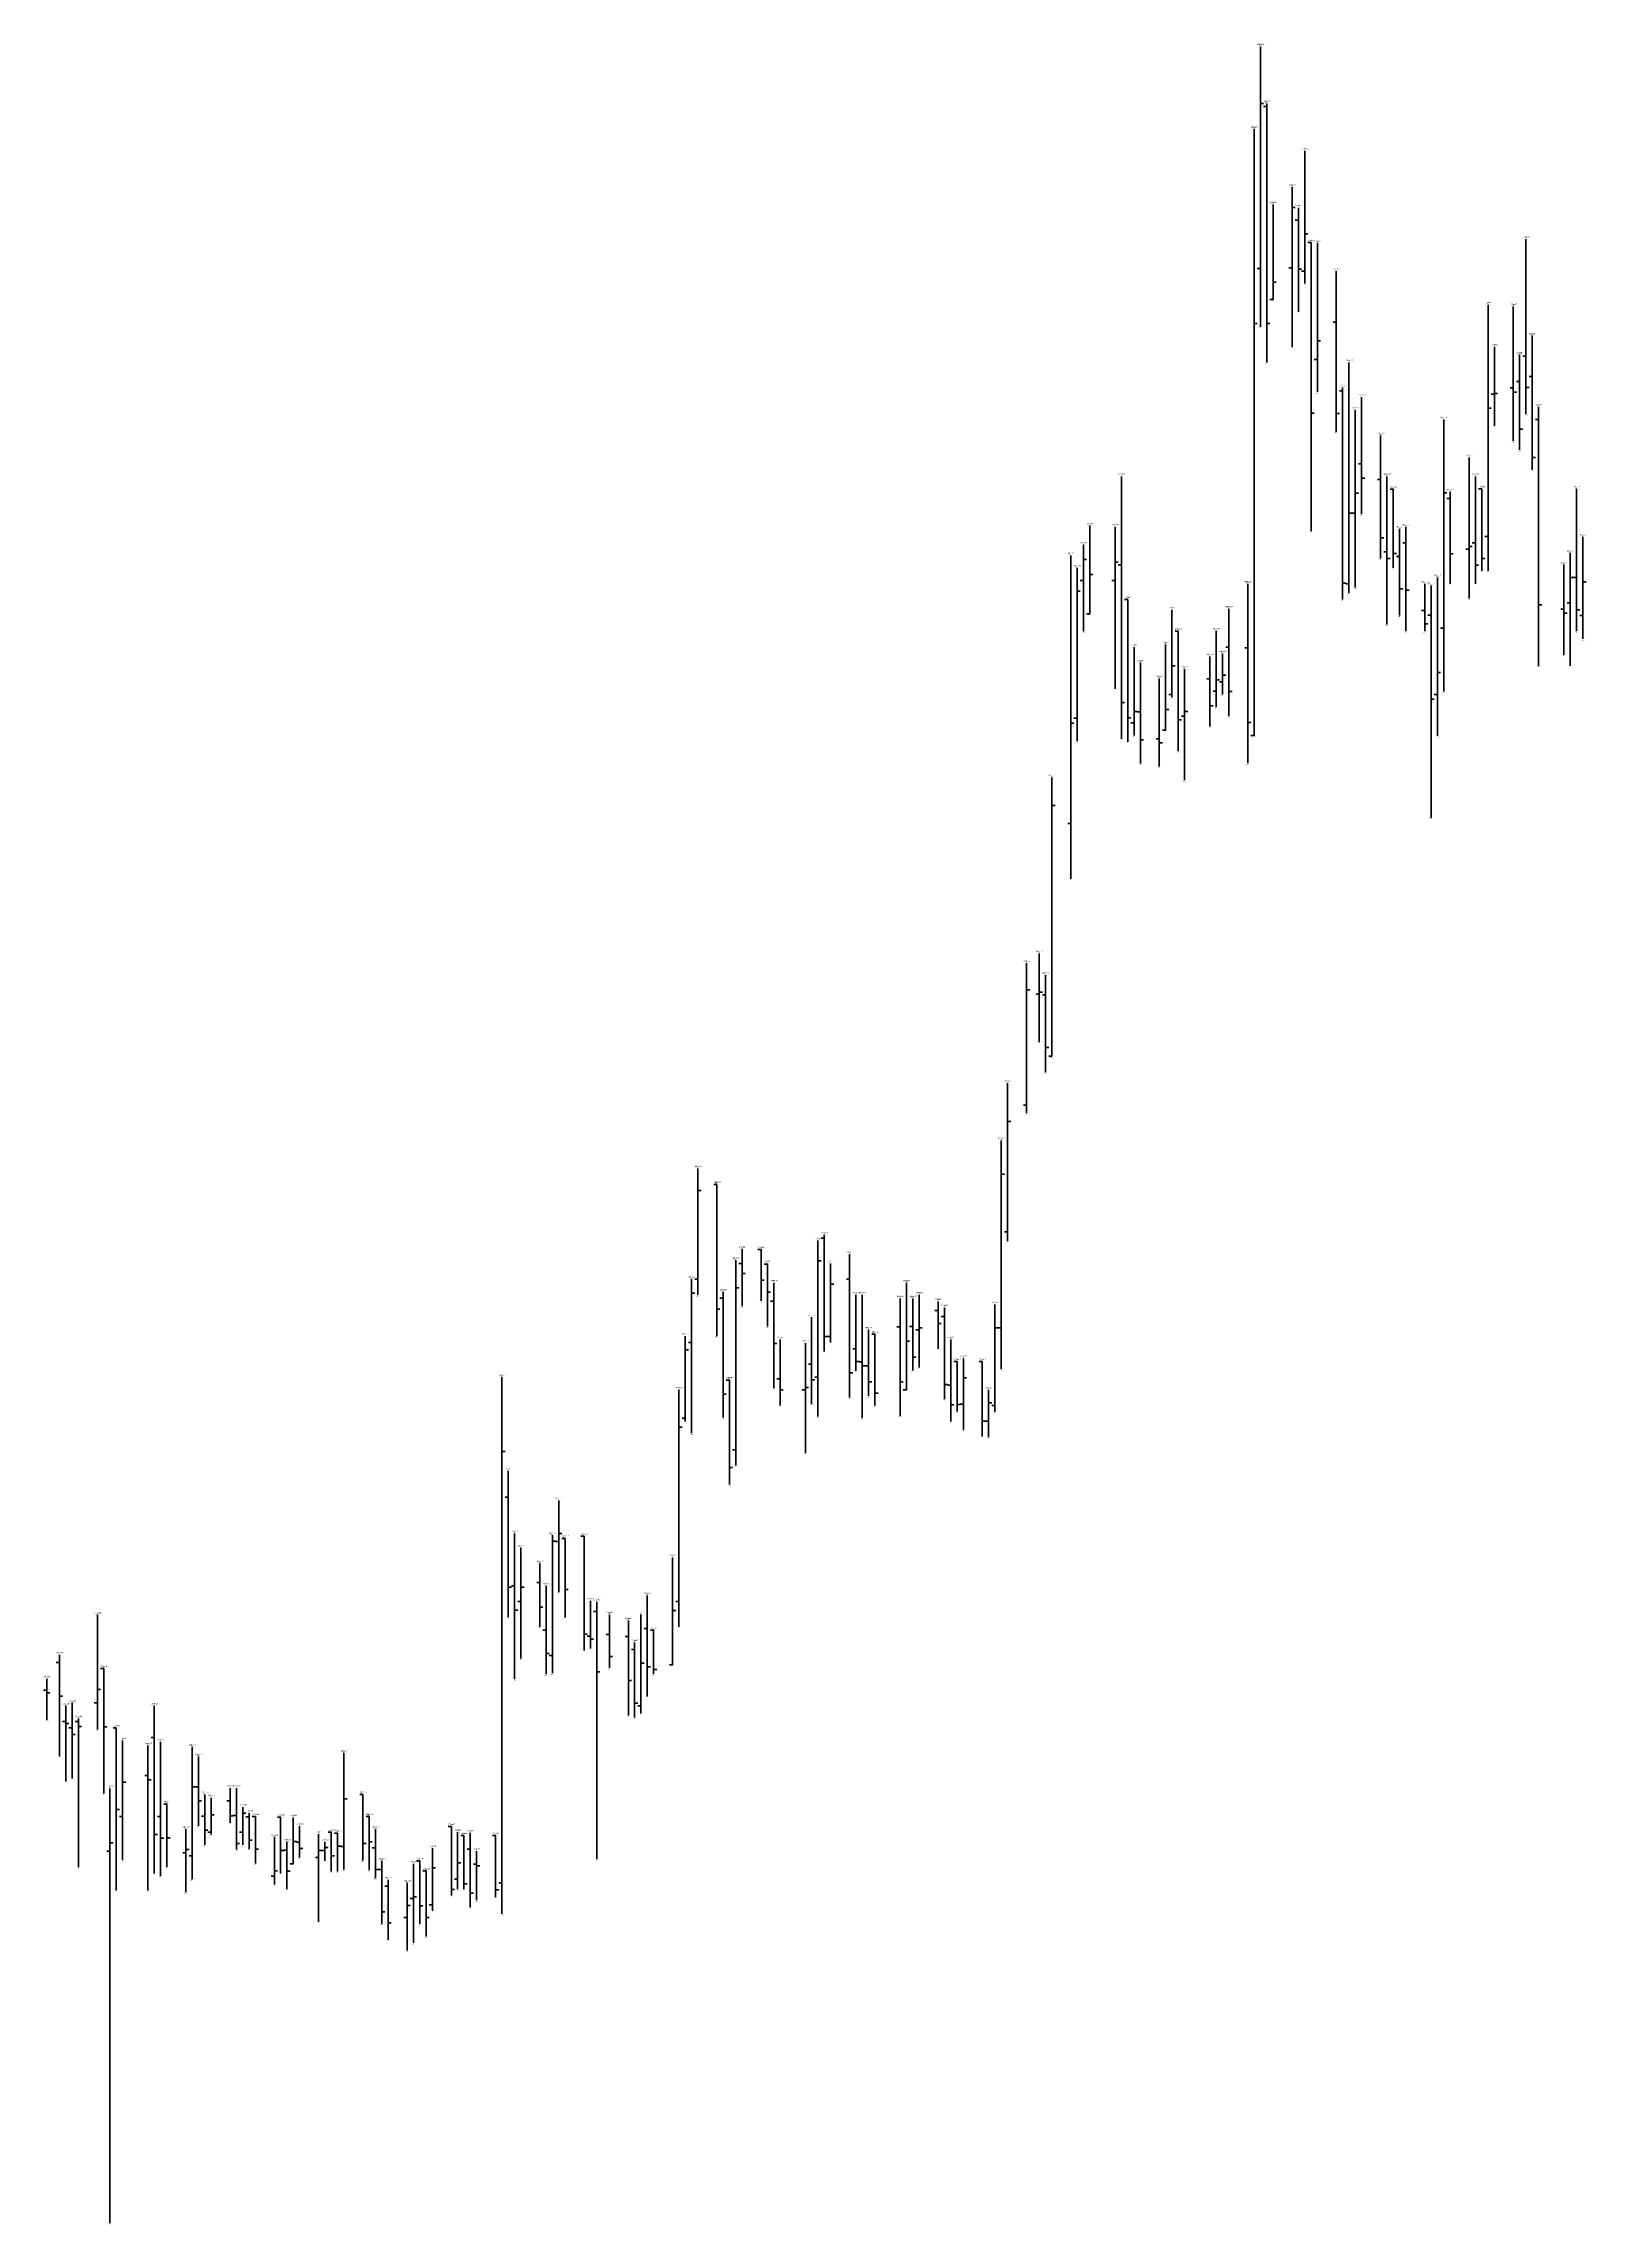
# Model space of a CAD drawing. Header units: inches. Extents: x 0 to 30000, y -20 to 2443.
# Drawn here: x 15499.5 to 15743.6, y 465.5 to 810.5 of the extents above; entities that cross this region are included whole.
import ezdxf

# ---------------------------------------------------------------- set-up
doc = ezdxf.new("R2010")
doc.units = ezdxf.units.IN
doc.header["$MEASUREMENT"] = 0
for name, color, linetype in [('DATE', 7, 'Continuous'), ('Graph', 7, 'Continuous'), ('Rate', 7, 'Continuous')]:
    doc.layers.add(name, color=color, linetype=linetype)
doc.styles.get("Standard").update_dxf_attribs({"font": 'arial.ttf'})

msp = doc.modelspace()

# ---------------------------------------------------------------- linework, layer by layer
at = {"layer": 'Graph', "color": 3, "lineweight": 35}
for p, q in [((15692, 810), (15692, 765.65)), ((15692, 800.975), (15692.5, 800.975)), ((15691, 796.9), (15691, 700.975)), ((15699, 793.5), (15699, 772.525)), ((15697, 787.725), (15697, 762.425)), ((15694, 785), (15694, 770)), ((15697, 784.55), (15697.5, 784.55)), ((15699, 780.375), (15699.5, 780.375)), ((15701, 778.95), (15701, 755.35)), ((15692, 774.9), (15691.5, 774.9)), ((15697, 775), (15696.5, 775)), ((15699, 774.45), (15698.5, 774.45)), ((15694, 770), (15693.5, 770)), ((15694, 772.725), (15694.5, 772.725)), ((15691, 766.175), (15691.5, 766.175)), ((15728, 769.15), (15728, 727.075)), ((15701, 763.425), (15701.5, 763.425)), ((15729, 762.5), (15729, 750)), ((15701, 760.475), (15700.5, 760.475)), ((15706, 760), (15706, 723.5)), ((15707, 752.5), (15707, 724.4)), ((15728, 752.8), (15728.5, 752.8)), ((15729, 755), (15728.5, 755)), ((15729, 755.125), (15729.5, 755.125)), ((15721, 751), (15721, 707.975)), ((15725, 745), (15725, 722.65)), ((15707, 739.35), (15707.5, 739.35)), ((15721, 739.4), (15721.5, 739.4)), ((15706, 736.175), (15706.5, 736.175)), ((15707, 736.175), (15706.5, 736.175)), ((15665, 734.15), (15665, 720.25)), ((15669, 734), (15669, 708.375)), ((15728, 732.5), (15727.5, 732.5)), ((15743, 732.425), (15743, 716.275)), ((15662, 729.5), (15662, 678.325)), ((15664, 731.15), (15664, 717.525)), ((15664, 728.85), (15664.5, 728.85)), ((15669, 728.4), (15669.5, 728.4)), ((15725, 730.5), (15724.5, 730.5)), ((15725, 730.875), (15725.5, 730.875)), ((15741, 729.85), (15741, 712)), ((15663, 727.5), (15663, 700.1)), ((15664, 725.5), (15663.5, 725.5)), ((15665, 726.45), (15665.5, 726.45)), ((15669, 725.5), (15668.5, 725.5)), ((15706, 725), (15705.5, 725)), ((15720, 725.975), (15720, 700.925)), ((15741, 726), (15741.5, 726)), ((15743, 725.325), (15743.5, 725.325)), ((15663, 723.85), (15663.5, 723.85)), ((15741, 722), (15740.5, 722)), ((15665, 720.25), (15664.5, 720.25)), ((15678, 720.9), (15678, 707.05)), ((15721, 718), (15720.5, 718)), ((15743, 720), (15742.5, 720)), ((15672, 715), (15672, 701.025)), ((15677, 715.375), (15677, 701.85)), ((15685, 717.55), (15685, 705.5)), ((15678, 712), (15678.5, 712)), ((15680, 711.475), (15680, 693.925)), ((15686, 713.95), (15686, 707.5)), ((15720, 710.95), (15720.5, 710.95)), ((15678, 707.5), (15677.5, 707.5)), ((15685, 708), (15684.5, 708)), ((15685, 709.8), (15685.5, 709.8)), ((15686, 709.5), (15685.5, 709.5)), ((15686, 710.525), (15686.5, 710.525)), ((15720, 707.5), (15719.5, 707.5)), ((15672, 704.8), (15672.5, 704.8)), ((15677, 705.125), (15677.5, 705.125)), ((15680, 704.05), (15679.5, 704.05)), ((15680, 704.8), (15680.5, 704.8)), ((15662, 702.975), (15662.5, 702.975)), ((15663, 703.75), (15662.5, 703.75)), ((15672, 703), (15671.5, 703)), ((15677, 701.85), (15676.5, 701.85)), ((15691, 701), (15690.5, 701)), ((15659, 694.375), (15659, 650.25)), ((15659, 689.925), (15659.5, 689.925)), ((15662, 687.1), (15661.5, 687.1)), ((15657, 666.5), (15657, 652.5)), ((15655, 665), (15655, 641.25)), ((15655, 660.775), (15655.5, 660.775)), ((15657, 660.1), (15656.5, 660.1)), ((15657, 660.375), (15657.5, 660.375)), ((15659, 650.25), (15658.5, 650.25)), ((15652, 646), (15652, 621)), ((15655, 642.5), (15654.5, 642.5)), ((15652, 639.95), (15652.5, 639.95)), ((15651, 636.925), (15651, 600.75)), ((15603, 632.5), (15603, 612.5)), ((15651, 631.6), (15651.5, 631.6)), ((15603, 629), (15603.5, 629)), ((15622, 621.125), (15622, 593.3)), ((15652, 622.5), (15651.5, 622.5)), ((15609, 618), (15609, 585.5)), ((15622, 617.925), (15622.5, 617.925)), ((15602, 615), (15602, 590.625)), ((15603, 615), (15602.5, 615)), ((15624, 617.5), (15624, 605)), ((15624, 614.2), (15624.5, 614.2)), ((15636, 614.4), (15636, 597.5)), ((15602, 612.8), (15602.5, 612.8)), ((15609, 613.65), (15609.5, 613.65)), ((15638, 612.5), (15638, 601)), ((15650, 611), (15650, 594)), ((15638, 607.3), (15638.5, 607.3)), ((15650, 607.275), (15650.5, 607.275)), ((15651, 607.275), (15650.5, 607.275)), ((15601, 606), (15601, 592.5)), ((15601, 603.825), (15601.5, 603.825)), ((15602, 605), (15601.5, 605)), ((15620, 604.9), (15620, 587.5)), ((15624, 605.925), (15623.5, 605.925)), ((15636, 605.175), (15636.5, 605.175)), ((15638, 607), (15637.5, 607)), ((15645, 602.475), (15645, 591.175)), ((15572, 599.5), (15572, 514.575)), ((15600, 597.475), (15600, 560.025)), ((15620, 597.5), (15619.5, 597.5)), ((15620, 597.85), (15620.5, 597.85)), ((15622, 599.5), (15621.5, 599.5)), ((15636, 597.5), (15635.5, 597.5)), ((15645, 599.4), (15645.5, 599.4)), ((15649, 597.5), (15649, 590)), ((15645, 595.225), (15644.5, 595.225)), ((15649, 595.45), (15649.5, 595.45)), ((15650, 595), (15649.5, 595)), ((15600, 591.575), (15600.5, 591.575)), ((15601, 593), (15600.5, 593)), ((15649, 592.55), (15648.5, 592.55)), ((15572, 587.75), (15572.5, 587.75)), ((15609, 588), (15608.5, 588)), ((15581, 580), (15581, 565.5)), ((15580, 574.5), (15580, 552.65)), ((15580, 573.575), (15580.5, 573.575)), ((15581, 573.5), (15580.5, 573.5)), ((15581, 574.775), (15581.5, 574.775)), ((15575, 572.475), (15575, 555)), ((15599, 570.95), (15599, 554)), ((15575, 566.25), (15575.5, 566.25)), ((15575, 564), (15574.5, 564)), ((15599, 562.575), (15599.5, 562.575)), ((15600, 564), (15599.5, 564)), ((15508, 561.85), (15508, 543.775)), ((15594, 561.975), (15594, 546.3)), ((15580, 555.45), (15579.5, 555.45)), ((15594, 554.275), (15594.5, 554.275)), ((15599, 554), (15598.5, 554)), ((15508, 550.1), (15508.5, 550.1)), ((15508, 548), (15507.5, 548)), ((15594, 547.5), (15593.5, 547.5)), ((15512, 542), (15512, 523.125)), ((15523, 541.025), (15523, 520.1)), ((15547, 540), (15547, 521.625)), ((15512, 535.45), (15512.5, 535.45)), ((15510, 534.45), (15510, 465.675)), ((15523, 534.675), (15523.5, 534.675)), ((15526, 532.975), (15526, 527.15)), ((15531, 531.5), (15531, 525.5)), ((15547, 532.8), (15547.5, 532.8)), ((15512, 530), (15511.5, 530)), ((15522, 528), (15522, 518.025)), ((15526, 530.25), (15526.5, 530.25)), ((15531, 530.55), (15531.5, 530.55)), ((15539, 529.85), (15539, 522.5)), ((15510, 524.5), (15509.5, 524.5)), ((15510, 525.825), (15510.5, 525.825)), ((15522, 524.8), (15522.5, 524.8)), ((15526, 527.5), (15525.5, 527.5)), ((15531, 527.525), (15530.5, 527.525)), ((15536, 526.725), (15536, 519.25)), ((15539, 526.05), (15539.5, 526.05)), ((15543, 527.225), (15543, 513.325)), ((15543, 524.625), (15543.5, 524.625)), ((15544, 524.625), (15543.5, 524.625)), ((15544, 526), (15544, 523)), ((15544, 525.1), (15544.5, 525.1)), ((15547, 525.275), (15546.5, 525.275)), ((15561, 525), (15561, 515.05)), ((15565, 527.5), (15565, 518.525)), ((15522, 524.25), (15521.5, 524.25)), ((15523, 523.75), (15522.5, 523.75)), ((15536, 521.4), (15536.5, 521.4)), ((15539, 522.5), (15538.5, 522.5)), ((15543, 523.5), (15542.5, 523.5)), ((15558, 522.5), (15558, 510)), ((15561, 521.875), (15561.5, 521.875)), ((15565, 522.675), (15565.5, 522.675)), ((15536, 520.575), (15535.5, 520.575)), ((15557, 519.5), (15557, 508.775)), ((15565, 520.1), (15564.5, 520.1)), ((15572, 519.5), (15571.5, 519.5)), ((15557, 515.925), (15557.5, 515.925)), ((15558, 517.025), (15557.5, 517.025)), ((15558, 517.3), (15558.5, 517.3)), ((15561, 516.025), (15560.5, 516.025)), ((15557, 514), (15556.5, 514))]:
    msp.add_line(p, q, dxfattribs=at)
at = {"layer": 'Graph', "color": 1, "lineweight": 35}
for p, q in [((15693, 800.5), (15692.5, 800.5)), ((15693, 801), (15693, 760)), ((15698, 784.5), (15698, 768)), ((15698, 782.5), (15697.5, 782.5)), ((15700, 779), (15699.5, 779)), ((15700, 779), (15700, 733.325)), ((15734, 779.5), (15734, 751.825)), ((15698, 774.775), (15698.5, 774.775)), ((15704, 774.475), (15704, 749)), ((15693, 766.2), (15693.5, 766.2)), ((15704, 766.4), (15703.5, 766.4)), ((15732, 768.85), (15732, 747.6)), ((15735, 764.225), (15735, 743.05)), ((15733, 761.225), (15733, 746.175)), ((15734, 761), (15733.5, 761)), ((15705, 756.075), (15705, 722.5)), ((15732, 756), (15731.5, 756)), ((15733, 757), (15732.5, 757)), ((15734, 756.05), (15734.5, 756.05)), ((15735, 757.775), (15734.5, 757.775)), ((15705, 755.5), (15704.5, 755.5)), ((15708, 754.5), (15708, 736)), ((15732, 755.3), (15732.5, 755.3)), ((15736, 753), (15736, 712.025)), ((15700, 751.975), (15700.5, 751.975)), ((15704, 751.95), (15704.5, 751.95)), ((15733, 749.45), (15733.5, 749.45)), ((15736, 751), (15735.5, 751)), ((15711, 748.475), (15711, 729)), ((15670, 742), (15670, 700.5)), ((15708, 744), (15707.5, 744)), ((15708, 741.725), (15708.5, 741.725)), ((15712, 742), (15712, 718.575)), ((15726, 742), (15726, 725)), ((15735, 745), (15735.5, 745)), ((15711, 741.5), (15710.5, 741.5)), ((15713, 739.975), (15712.5, 739.975)), ((15713, 739.975), (15713, 727.5)), ((15722, 738.5), (15721.5, 738.5)), ((15722, 739.525), (15722, 725)), ((15727, 740), (15726.5, 740)), ((15727, 740), (15727, 727.05)), ((15742, 740), (15742, 717.5)), ((15711, 732.25), (15711.5, 732.25)), ((15714, 733.7), (15714, 720)), ((15715, 731.5), (15714.5, 731.5)), ((15715, 734.025), (15715, 717.5)), ((15726, 731.5), (15725.5, 731.5)), ((15670, 728), (15669.5, 728)), ((15712, 730.05), (15711.5, 730.05)), ((15712, 729), (15712.5, 729)), ((15713, 729.8), (15713.5, 729.8)), ((15714, 729.3), (15713.5, 729.3)), ((15722, 729.725), (15722.5, 729.725)), ((15726, 727.925), (15726.5, 727.925)), ((15727, 729), (15727.5, 729)), ((15740, 728), (15740, 713.775)), ((15690, 725), (15690, 696.6)), ((15705, 725.075), (15705.5, 725.075)), ((15718, 725), (15718, 717.5)), ((15719, 724.75), (15719, 688)), ((15742, 726), (15741.5, 726)), ((15671, 722.5), (15670.5, 722.5)), ((15671, 722.5), (15671, 700)), ((15687, 721.025), (15687, 704.05)), ((15714, 724.2), (15714.5, 724.2)), ((15715, 724), (15715.5, 724)), ((15736, 721.675), (15736.5, 721.675)), ((15718, 720.8), (15717.5, 720.8)), ((15718, 718.65), (15718.5, 718.65)), ((15719, 720.025), (15718.5, 720.025)), ((15740, 721), (15739.5, 721)), ((15740, 720.375), (15740.5, 720.375)), ((15742, 720.9), (15742.5, 720.9)), ((15679, 717.5), (15678.5, 717.5)), ((15679, 717.5), (15679, 698.5)), ((15687, 715), (15686.5, 715)), ((15690, 714.85), (15689.5, 714.85)), ((15673, 712.5), (15673, 696.575)), ((15684, 713.5), (15684, 702.475)), ((15676, 710), (15676, 696.125)), ((15684, 709.95), (15683.5, 709.95)), ((15687, 707.95), (15687.5, 707.95)), ((15670, 706.2), (15670.5, 706.2)), ((15671, 703.8), (15671.5, 703.8)), ((15673, 704.75), (15672.5, 704.75)), ((15684, 705.7), (15684.5, 705.7)), ((15719, 706.75), (15719.5, 706.75)), ((15676, 700.5), (15675.5, 700.5)), ((15679, 703.5), (15679.5, 703.5)), ((15690, 703.05), (15690.5, 703.05)), ((15673, 700.3), (15673.5, 700.3)), ((15676, 699.825), (15676.5, 699.825)), ((15658, 663.075), (15658, 647.75)), ((15658, 660), (15657.5, 660)), ((15658, 651.625), (15658.5, 651.625)), ((15606, 630), (15605.5, 630)), ((15606, 630), (15606, 606)), ((15623, 621.5), (15622.5, 621.5)), ((15623, 622), (15623, 603.55)), ((15610, 619.75), (15610, 610.75)), ((15613, 619.7), (15612.5, 619.7)), ((15613, 619.7), (15613, 611.55)), ((15627, 618.975), (15627, 596.275)), ((15610, 617.5), (15609.5, 617.5)), ((15610, 615.9), (15610.5, 615.9)), ((15613, 614.825), (15613.5, 614.825)), ((15614, 617.35), (15613.5, 617.35)), ((15614, 617.5), (15614, 607.5)), ((15615, 614.4), (15615, 597.775)), ((15627, 615), (15626.5, 615)), ((15607, 612), (15606.5, 612)), ((15607, 613), (15607, 593.125)), ((15614, 612.925), (15614.5, 612.925)), ((15615, 611.5), (15614.5, 611.5)), ((15628, 612.5), (15628, 600.5)), ((15629, 612.5), (15629, 593)), ((15635, 611.95), (15635, 593.4)), ((15637, 611.925), (15637, 600.55)), ((15641, 611.45), (15641, 604)), ((15606, 610.275), (15606.5, 610.275)), ((15621, 609), (15621, 595.275)), ((15635, 607.45), (15634.5, 607.45)), ((15637, 607.5), (15636.5, 607.5)), ((15641, 610.05), (15640.5, 610.05)), ((15641, 608), (15641.5, 608)), ((15642, 609.1), (15641.5, 609.1)), ((15642, 610.5), (15642, 596.025)), ((15615, 604.825), (15615.5, 604.825)), ((15616, 605.45), (15616, 595.025)), ((15623, 605.925), (15623.5, 605.925)), ((15628, 604), (15627.5, 604)), ((15630, 606.975), (15630, 596.525)), ((15631, 606.3), (15630.5, 606.3)), ((15631, 606.3), (15631, 595)), ((15643, 605.475), (15643, 592.5)), ((15621, 601.55), (15620.5, 601.55)), ((15628, 602), (15628.5, 602)), ((15629, 601.9), (15628.5, 601.9)), ((15629, 601.3), (15629.5, 601.3)), ((15630, 601.3), (15629.5, 601.3)), ((15637, 602.675), (15637.5, 602.675)), ((15644, 601.95), (15643.5, 601.95)), ((15644, 601.95), (15644, 594.05)), ((15648, 601.95), (15647.5, 601.95)), ((15648, 601.95), (15648, 590.1)), ((15608, 599), (15607.5, 599)), ((15608, 599.05), (15608, 582.525)), ((15616, 599.25), (15615.5, 599.25)), ((15616, 597.475), (15616.5, 597.475)), ((15621, 599.1), (15621.5, 599.1)), ((15627, 600.2), (15627.5, 600.2)), ((15630, 598.75), (15630.5, 598.75)), ((15631, 596.95), (15631.5, 596.95)), ((15635, 598.75), (15635.5, 598.75)), ((15642, 598.35), (15642.5, 598.35)), ((15643, 598.25), (15642.5, 598.25)), ((15607, 596.8), (15607.5, 596.8)), ((15643, 595.125), (15643.5, 595.125)), ((15644, 595.15), (15644.5, 595.15)), ((15648, 592.55), (15648.5, 592.55)), ((15573, 584.7), (15573, 561.55)), ((15608, 585.2), (15608.5, 585.2)), ((15573, 580.5), (15572.5, 580.5)), ((15574, 574.75), (15574, 551.7)), ((15582, 574), (15581.5, 574)), ((15582, 574), (15582, 561.5)), ((15585, 574.35), (15584.5, 574.35)), ((15585, 574.35), (15585, 556.25)), ((15578, 570), (15578, 560)), ((15573, 566.25), (15573.5, 566.25)), ((15574, 566.5), (15573.5, 566.5)), ((15578, 567), (15577.5, 567)), ((15579, 566.475), (15579, 552.5)), ((15582, 565.925), (15582.5, 565.925)), ((15574, 562.65), (15574.5, 562.65)), ((15578, 563.1), (15578.5, 563.1)), ((15586, 564.1), (15586, 556.6)), ((15587, 562.45), (15586.5, 562.45)), ((15587, 563.95), (15587, 523.225)), ((15595, 564.95), (15595, 549)), ((15579, 559.5), (15578.5, 559.5)), ((15589, 561.95), (15589, 553.5)), ((15592, 561), (15592, 546)), ((15595, 559.75), (15594.5, 559.75)), ((15596, 559.475), (15595.5, 559.475)), ((15596, 559.475), (15596, 552.5)), ((15502, 555.55), (15502, 539.5)), ((15579, 555.775), (15579.5, 555.775)), ((15585, 558.85), (15585.5, 558.85)), ((15586, 558.55), (15585.5, 558.55)), ((15586, 558.025), (15586.5, 558.025)), ((15589, 558.8), (15588.5, 558.8)), ((15592, 558.45), (15591.5, 558.45)), ((15593, 556.4), (15592.5, 556.4)), ((15593, 557.5), (15593, 545.65)), ((15502, 554.35), (15501.5, 554.35)), ((15509, 553.4), (15508.5, 553.4)), ((15509, 553.4), (15509, 533.625)), ((15587, 552.9), (15587.5, 552.9)), ((15589, 555.325), (15589.5, 555.325)), ((15595, 553.65), (15595.5, 553.65)), ((15596, 553.275), (15596.5, 553.275)), ((15500, 550), (15499.5, 550)), ((15500, 551.75), (15500, 545.225)), ((15500, 549.55), (15500.5, 549.55)), ((15502, 549.05), (15502.5, 549.05)), ((15592, 551.5), (15592.5, 551.5)), ((15503, 547.5), (15503, 535.525)), ((15504, 547.975), (15504, 536)), ((15505, 545.5), (15505, 522)), ((15517, 547.5), (15517, 521)), ((15593, 547.9), (15593.5, 547.9)), ((15503, 545.05), (15502.5, 545.05)), ((15503, 544.7), (15503.5, 544.7)), ((15504, 544), (15503.5, 544)), ((15504, 542.95), (15504.5, 542.95)), ((15505, 545), (15504.5, 545)), ((15505, 544.25), (15505.5, 544.25)), ((15509, 544.175), (15509.5, 544.175)), ((15511, 544), (15510.5, 544)), ((15511, 544), (15511, 518.3)), ((15517, 542.5), (15516.5, 542.5)), ((15518, 541.8), (15518, 520.575)), ((15516, 541.225), (15516, 518.3)), ((15524, 539.475), (15524, 528.5)), ((15516, 536.5), (15515.5, 536.5)), ((15516, 535.775), (15516.5, 535.775)), ((15519, 531.95), (15518.5, 531.95)), ((15519, 531.975), (15519, 521.975)), ((15524, 534.675), (15523.5, 534.675)), ((15524, 532.45), (15524.5, 532.45)), ((15525, 533.5), (15525, 525.5)), ((15529, 532.5), (15528.5, 532.5)), ((15529, 534.5), (15529, 529)), ((15530, 534.5), (15530, 524.8)), ((15550, 533.5), (15549.5, 533.5)), ((15550, 533.5), (15550, 523.1)), ((15511, 531.1), (15511.5, 531.1)), ((15518, 530), (15517.5, 530)), ((15525, 530.025), (15524.5, 530.025)), ((15525, 527.85), (15525.5, 527.85)), ((15529, 530.1), (15529.5, 530.1)), ((15530, 530.15), (15529.5, 530.15)), ((15532, 529.925), (15531.5, 529.925)), ((15532, 530.55), (15532, 524.85)), ((15533, 529.975), (15532.5, 529.975)), ((15533, 529.975), (15533, 522.55)), ((15537, 529.875), (15536.5, 529.875)), ((15537, 529.9), (15537, 521)), ((15540, 528.475), (15540, 523.5)), ((15551, 529.975), (15550.5, 529.975)), ((15551, 530), (15551, 521.5)), ((15552, 527.975), (15552, 520.25)), ((15564, 528.4), (15563.5, 528.4)), ((15564, 528.4), (15564, 517.5)), ((15517, 527.125), (15517.5, 527.125)), ((15518, 526.55), (15518.5, 526.55)), ((15519, 526.6), (15519.5, 526.6)), ((15530, 525.75), (15530.5, 525.75)), ((15532, 526.25), (15532.5, 526.25)), ((15533, 524.85), (15533.5, 524.85)), ((15537, 524.625), (15537.5, 524.625)), ((15538, 524.65), (15537.5, 524.65)), ((15538, 525.975), (15538, 518.5)), ((15540, 525.95), (15539.5, 525.95)), ((15540, 524.925), (15540.5, 524.925)), ((15545, 527.525), (15544.5, 527.525)), ((15545, 527.525), (15545, 521.3)), ((15546, 527.35), (15545.5, 527.35)), ((15546, 527.35), (15546, 521.3)), ((15546, 525.325), (15546.5, 525.325)), ((15550, 525.725), (15550.5, 525.725)), ((15551, 525.975), (15551.5, 525.975)), ((15552, 525.025), (15551.5, 525.025)), ((15566, 527), (15565.5, 527)), ((15566, 527), (15566, 518.5)), ((15567, 524.85), (15566.5, 524.85)), ((15567, 527.4), (15567, 515.6)), ((15568, 524.5), (15568, 516.75)), ((15571, 527), (15570.5, 527)), ((15571, 527), (15571, 517.25)), ((15538, 521.375), (15538.5, 521.375)), ((15545, 523.8), (15545.5, 523.8)), ((15552, 521.6), (15552.5, 521.6)), ((15553, 521.6), (15552.5, 521.6)), ((15553, 522.975), (15553, 513.025)), ((15559, 523), (15558.5, 523)), ((15559, 523), (15559, 513)), ((15560, 521.4), (15559.5, 521.4)), ((15560, 521.4), (15560, 511)), ((15568, 522.475), (15567.5, 522.475)), ((15568, 522.175), (15568.5, 522.175)), ((15554, 519), (15553.5, 519)), ((15554, 520), (15554, 510.5)), ((15564, 518.45), (15564.5, 518.45)), ((15566, 519.325), (15566.5, 519.325)), ((15567, 517.875), (15567.5, 517.875)), ((15571, 518.4), (15571.5, 518.4)), ((15553, 514.925), (15553.5, 514.925)), ((15559, 515.875), (15559.5, 515.875)), ((15560, 514.025), (15560.5, 514.025)), ((15554, 513.2), (15554.5, 513.2))]:
    msp.add_line(p, q, dxfattribs=at)

# ---------------------------------------------------------------- texts
at = {"layer": 'DATE'}
for s, p in [('10May17', (15691.5, 810.25)), ('11May17', (15692.5, 801.25)), ('09May17', (15690.5, 797.15)), ('17May17', (15698.5, 793.75)), ('15May17', (15696.5, 787.975)), ('12May17', (15693.5, 785.25)), ('16May17', (15697.5, 784.75)), ('21Jun17', (15733.5, 779.75)), ('18May17', (15699.5, 779.25)), ('19May17', (15700.5, 779.2)), ('22May17', (15703.5, 774.725)), ('15Jun17', (15727.5, 769.4)), ('19Jun17', (15731.5, 769.1)), ('16Jun17', (15728.5, 762.75)), ('22Jun17', (15734.5, 764.475)), ('24May17', (15705.5, 760.25)), ('20Jun17', (15732.5, 761.475)), ('23May17', (15704.5, 756.325)), ('25May17', (15706.5, 752.75)), ('26May17', (15707.5, 754.75)), ('23Jun17', (15735.5, 753.25)), ('29May17', (15710.5, 748.725)), ('08Jun17', (15720.5, 751.25)), ('12Jun17', (15724.5, 745.25)), ('18Apr17', (15669.5, 742.25)), ('30May17', (15711.5, 742.25)), ('13Jun17', (15725.5, 742.25)), ('31May17', (15712.5, 740.225)), ('09Jun17', (15721.5, 739.775)), ('14Jun17', (15726.5, 740.25)), ('29Jun17', (15741.5, 740.25)), ('12Apr17', (15663.5, 731.4)), ('13Apr17', (15664.5, 734.4)), ('17Apr17', (15668.5, 734.25)), ('01Jun17', (15713.5, 733.95)), ('02Jun17', (15714.5, 734.275)), ('30Jun17', (15742.5, 732.675)), ('10Apr17', (15661.5, 729.75)), ('11Apr17', (15662.5, 727.75)), ('27Jun17', (15739.5, 728.25)), ('28Jun17', (15740.5, 730.1)), ('08May17', (15689.5, 725.25)), ('05Jun17', (15717.5, 725.25)), ('06Jun17', (15718.5, 725)), ('07Jun17', (15719.5, 726.225)), ('19Apr17', (15670.5, 722.75)), ('26Apr17', (15677.5, 721.15)), ('05May17', (15686.5, 721.275)), ('27Apr17', (15678.5, 717.75)), ('03May17', (15684.5, 717.8)), ('20Apr17', (15671.5, 715.25)), ('25Apr17', (15676.5, 715.625)), ('04May17', (15685.5, 714.2)), ('21Apr17', (15672.5, 712.75)), ('28Apr17', (15679.5, 711.725)), ('02May17', (15683.5, 713.75)), ('24Apr17', (15675.5, 710.25)), ('07Apr17', (15658.5, 694.625)), ('05Apr17', (15656.5, 666.75)), ('03Apr17', (15654.5, 665.25)), ('06Apr17', (15657.5, 663.325)), ('31Mar17', (15651.5, 646.25)), ('30Mar17', (15650.5, 637.175)), ('10Feb17', (15602.5, 632.75)), ('13Feb17', (15605.5, 630.25)), ('01Mar17', (15621.5, 621.375)), ('02Mar17', (15622.5, 622.25)), ('16Feb17', (15608.5, 618.25)), ('17Feb17', (15609.5, 620)), ('20Feb17', (15612.5, 619.95)), ('21Feb17', (15613.5, 617.75)), ('03Mar17', (15623.5, 617.75)), ('06Mar17', (15626.5, 619.225)), ('09Feb17', (15601.5, 615.25)), ('22Feb17', (15614.5, 614.65)), ('15Mar17', (15635.5, 614.65)), ('14Feb17', (15606.5, 613.25)), ('07Mar17', (15627.5, 612.75)), ('08Mar17', (15628.5, 612.75)), ('14Mar17', (15634.5, 612.2)), ('16Mar17', (15636.5, 612.175)), ('17Mar17', (15637.5, 612.75)), ('20Mar17', (15640.5, 611.7)), ('21Mar17', (15641.5, 610.75)), ('29Mar17', (15649.5, 611.25)), ('28Feb17', (15620.5, 609.25)), ('09Mar17', (15629.5, 607.225)), ('08Feb17', (15600.5, 606.25)), ('23Feb17', (15615.5, 605.7)), ('27Feb17', (15619.5, 605.15)), ('10Mar17', (15630.5, 606.55)), ('22Mar17', (15642.5, 605.725)), ('23Mar17', (15643.5, 602.2)), ('24Mar17', (15644.5, 602.725)), ('27Mar17', (15647.5, 602.2)), ('10Jan17', (15571.5, 599.75)), ('07Feb17', (15599.5, 597.725)), ('15Feb17', (15607.5, 599.3)), ('28Mar17', (15648.5, 597.75)), ('11Jan17', (15572.5, 584.95)), ('19Jan17', (15580.5, 580.25)), ('12Jan17', (15573.5, 575)), ('13Jan17', (15574.5, 572.725)), ('18Jan17', (15579.5, 574.75)), ('20Jan17', (15581.5, 574.25)), ('23Jan17', (15584.5, 574.6)), ('16Jan17', (15577.5, 570.25)), ('06Feb17', (15598.5, 571.2)), ('17Jan17', (15578.5, 566.725)), ('24Jan17', (15585.5, 564.35)), ('25Jan17', (15586.5, 564.2)), ('27Jan17', (15588.5, 562.2)), ('01Feb17', (15593.5, 562.225)), ('02Feb17', (15594.5, 565.2)), ('07Nov16', (15507.5, 562.1)), ('30Jan17', (15591.5, 561.25)), ('03Feb17', (15595.5, 559.725)), ('01Nov16', (15501.5, 555.8)), ('31Jan17', (15592.5, 557.75)), ('30Oct16', (15499.5, 552)), ('08Nov16', (15508.5, 553.65)), ('02Nov16', (15502.5, 547.75)), ('03Nov16', (15503.5, 548.225)), ('04Nov16', (15504.5, 545.75)), ('16Nov16', (15516.5, 547.75)), ('10Nov16', (15510.5, 544.25)), ('11Nov16', (15511.5, 542.25)), ('15Nov16', (15515.5, 541.475)), ('17Nov16', (15517.5, 542.05)), ('22Nov16', (15522.5, 541.275)), ('23Nov16', (15523.5, 539.725)), ('16Dec16', (15546.5, 540.25)), ('09Nov16', (15509.5, 534.7)), ('28Nov16', (15528.5, 534.75)), ('29Nov16', (15529.5, 534.75)), ('18Nov16', (15518.5, 532.225)), ('24Nov16', (15524.5, 533.75)), ('25Nov16', (15525.5, 533.225)), ('30Nov16', (15530.5, 531.75)), ('19Dec16', (15549.5, 533.75)), ('21Nov16', (15521.5, 528.25)), ('01Dec16', (15531.5, 530.8)), ('02Dec16', (15532.5, 530.225)), ('06Dec16', (15536.5, 530.15)), ('08Dec16', (15538.5, 530.1)), ('09Dec16', (15539.5, 528.725)), ('14Dec16', (15544.5, 527.775)), ('20Dec16', (15550.5, 530.25)), ('21Dec16', (15551.5, 528.225)), ('02Jan17', (15563.5, 528.65)), ('03Jan17', (15564.5, 527.75)), ('05Jan17', (15566.5, 527.65)), ('05Dec16', (15535.5, 526.975)), ('07Dec16', (15537.5, 526.225)), ('12Dec16', (15542.5, 527.475)), ('13Dec16', (15543.5, 526.25)), ('15Dec16', (15545.5, 527.6)), ('30Dec16', (15560.5, 525.25)), ('04Jan17', (15565.5, 527.25)), ('06Jan17', (15567.5, 524.75)), ('09Jan17', (15570.5, 527.25)), ('22Dec16', (15552.5, 523.225)), ('27Dec16', (15557.5, 522.75)), ('28Dec16', (15558.5, 523.25)), ('29Dec16', (15559.5, 521.65)), ('23Dec16', (15553.5, 520.25)), ('26Dec16', (15556.5, 519.75))]:
    msp.add_text(s, height=0.2, dxfattribs=at).set_placement(p)
at = {"layer": 'Rate'}
for s, p in [('1620', (15691.75, 810.1)), ('1602', (15692.75, 801.1)), ('1593.8', (15690.75, 797)), ('1587', (15698.75, 793.6)), ('1575.45', (15696.75, 787.825)), ('1570', (15693.75, 785.1)), ('1569', (15697.75, 784.6)), ('1559', (15733.75, 779.6)), ('1558', (15699.75, 779.1)), ('1557.9', (15700.75, 779.05)), ('1548.95', (15703.75, 774.575)), ('1540', (15693.75, 769.8)), ('1545.05', (15698.75, 772.325)), ('1538.3', (15727.75, 769.25)), ('1536', (15697.75, 767.8)), ('1537.7', (15731.75, 768.95)), ('1531.3', (15691.75, 765.45)), ('1525', (15728.75, 762.6)), ('1528.45', (15734.75, 764.325)), ('1520', (15692.75, 759.8)), ('1524.85', (15696.75, 762.225)), ('1520', (15705.75, 760.1)), ('1522.45', (15732.75, 761.325)), ('1512.15', (15704.75, 756.175)), ('1510.7', (15700.75, 755.15)), ('1505', (15706.75, 752.6)), ('1509', (15707.75, 754.6)), ('1506', (15735.75, 753.1)), ('1498', (15703.75, 748.8)), ('1496.95', (15710.75, 748.575)), ('1502', (15720.75, 751.1)), ('1500', (15728.75, 749.8)), ('1503.65', (15733.75, 751.625)), ('1490', (15724.75, 745.1)), ('1495.2', (15731.75, 747.4)), ('1492.35', (15732.75, 745.975)), ('1484', (15669.75, 742.1)), ('1484', (15711.75, 742.1)), ('1484', (15725.75, 742.1)), ('1486.1', (15734.75, 742.85)), ('1479.95', (15712.75, 740.075)), ('1479.05', (15721.75, 739.625)), ('1480', (15726.75, 740.1)), ('1480', (15741.75, 740.1)), ('1472', (15707.75, 735.8)), ('1468.3', (15664.75, 734.25)), ('1468', (15668.75, 734.1)), ('1466.65', (15699.75, 733.125)), ('1467.4', (15713.75, 733.8)), ('1468.05', (15714.75, 734.125)), ('1464.85', (15742.75, 732.525)), ('1459', (15661.75, 729.6)), ('1462.3', (15663.75, 731.25)), ('1458', (15710.75, 728.8)), ('1456', (15739.75, 728.1)), ('1459.7', (15740.75, 729.95)), ('1455', (15662.75, 727.6)), ('1450', (15689.75, 725.1)), ('1455', (15712.75, 727.3)), ('1450', (15717.75, 725.1)), ('1449.5', (15718.75, 724.85)), ('1451.95', (15719.75, 726.075)), ('1450', (15721.75, 724.8)), ('1450', (15725.75, 724.8)), ('1454.1', (15726.75, 726.85)), ('1454.15', (15727.75, 726.875)), ('1445', (15670.75, 722.6)), ('1441.8', (15677.75, 721)), ('1442.05', (15686.75, 721.125)), ('1445', (15704.75, 722.3)), ('1447', (15705.75, 723.3)), ('1448.8', (15706.75, 724.2)), ('1445.3', (15724.75, 722.45)), ('1440.5', (15664.75, 720.05)), ('1435', (15678.75, 717.6)), ('1435.1', (15684.75, 717.65)), ('1437.15', (15711.75, 718.375)), ('1440', (15713.75, 719.8)), ('1435.05', (15663.75, 717.325)), ('1430', (15671.75, 715.1)), ('1430.75', (15676.75, 715.475)), ('1427.9', (15685.75, 714.05)), ('1435', (15714.75, 717.3)), ('1435', (15717.75, 717.3)), ('1435', (15741.75, 717.3)), ('1432.55', (15742.75, 716.075)), ('1425', (15672.75, 712.6)), ('1422.95', (15679.75, 711.575)), ('1427', (15683.75, 713.6)), ('1424.05', (15735.75, 711.825)), ('1427.55', (15739.75, 713.575)), ('1424', (15740.75, 711.8)), ('1416.75', (15668.75, 708.175)), ('1420', (15675.75, 710.1)), ('1415', (15685.75, 707.3)), ('1415.95', (15720.75, 707.775)), ('1414.1', (15677.75, 706.85)), ('1411', (15684.75, 705.3)), ('1408.1', (15686.75, 703.85)), ('1401', (15669.75, 700.3)), ('1402.05', (15671.75, 700.825)), ('1403.7', (15676.75, 701.65)), ('1404.95', (15683.75, 702.275)), ('1401.95', (15690.75, 700.775)), ('1401.85', (15719.75, 700.725)), ('1400.2', (15662.75, 699.9)), ('1400', (15670.75, 699.8)), ('1397', (15678.75, 698.3)), ('1388.75', (15658.75, 694.475)), ('1393.15', (15672.75, 696.375)), ('1392.25', (15675.75, 695.925)), ('1387.85', (15679.75, 693.725)), ('1393.2', (15689.75, 696.4)), ('1376', (15718.75, 687.8)), ('1356.65', (15661.75, 678.125)), ('1333', (15656.75, 666.6)), ('1330', (15654.75, 665.1)), ('1326.15', (15657.75, 663.175)), ('1305', (15656.75, 652.3)), ('1300.5', (15658.75, 650.05)), ('1292', (15651.75, 646.1)), ('1295.5', (15657.75, 647.55)), ('1282.5', (15654.75, 641.05)), ('1273.85', (15650.75, 637.025)), ('1265', (15602.75, 632.6)), ('1260', (15605.75, 630.1)), ('1242.25', (15621.75, 621.225)), ('1244', (15622.75, 622.1)), ('1236', (15608.75, 618.1)), ('1239.5', (15609.75, 619.85)), ('1239.4', (15612.75, 619.8)), ('1235', (15613.75, 617.6)), ('1235', (15623.75, 617.6)), ('1237.95', (15626.75, 619.075)), ('1242', (15651.75, 620.8)), ('1230', (15601.75, 615.1)), ('1228.8', (15614.75, 614.5)), ('1228.8', (15635.75, 614.5)), ('1225', (15602.75, 612.3)), ('1226', (15606.75, 613.1)), ('1221.5', (15609.75, 610.55)), ('1223.1', (15612.75, 611.35)), ('1225', (15627.75, 612.6)), ('1225', (15628.75, 612.6)), ('1223.9', (15634.75, 612.05)), ('1223.85', (15636.75, 612.025)), ('1225', (15637.75, 612.6)), ('1222.9', (15640.75, 611.55)), ('1221', (15641.75, 610.6)), ('1222', (15649.75, 611.1)), ('1215', (15613.75, 607.3)), ('1218', (15620.75, 609.1)), ('1213.95', (15629.75, 607.075)), ('1212', (15600.75, 606.1)), ('1212', (15605.75, 605.8)), ('1210.9', (15615.75, 605.55)), ('1209.8', (15619.75, 605)), ('1210', (15623.75, 604.8)), ('1212.6', (15630.75, 606.4)), ('1208', (15640.75, 603.8)), ('1210.95', (15642.75, 605.575)), ('1207.1', (15622.75, 603.35)), ('1201', (15627.75, 600.3)), ('1201.1', (15636.75, 600.35)), ('1202', (15637.75, 600.8)), ('1203.9', (15643.75, 602.05)), ('1204.95', (15644.75, 602.575)), ('1203.9', (15647.75, 602.05)), ('1201.5', (15650.75, 600.55)), ('1199', (15571.75, 599.6)), ('1194.95', (15599.75, 597.575)), ('1198.1', (15607.75, 599.15)), ('1195.55', (15614.75, 597.575)), ('1195', (15635.75, 597.3)), ('1195', (15648.75, 597.6)), ('1190.05', (15615.75, 594.825)), ('1190.55', (15620.75, 595.075)), ('1192.55', (15626.75, 596.075)), ('1193.05', (15629.75, 596.325)), ('1190', (15630.75, 594.8)), ('1192.05', (15641.75, 595.825)), ('1188.1', (15643.75, 593.85)), ('1188', (15649.75, 593.8)), ('1185', (15600.75, 592.3)), ('1181.25', (15601.75, 590.425)), ('1186.25', (15606.75, 592.925)), ('1186.6', (15621.75, 593.1)), ('1186', (15628.75, 592.8)), ('1186.8', (15634.75, 593.2)), ('1185', (15642.75, 592.3)), ('1182.35', (15644.75, 590.975)), ('1180.2', (15647.75, 589.9)), ('1175', (15619.75, 587.3)), ('1180', (15648.75, 589.8)), ('1169.4', (15572.75, 584.8)), ('1171', (15608.75, 585.3)), ('1160', (15580.75, 580.1)), ('1165.05', (15607.75, 582.325)), ('1149.5', (15573.75, 574.85)), ('1144.95', (15574.75, 572.575)), ('1149', (15579.75, 574.6)), ('1148', (15581.75, 574.1)), ('1148.7', (15584.75, 574.45)), ('1140', (15577.75, 570.1)), ('1141.9', (15598.75, 571.05)), ('1132.95', (15578.75, 566.575)), ('1131', (15580.75, 565.3)), ('1128.2', (15585.75, 564.2)), ('1127.9', (15586.75, 564.05)), ('1129.9', (15594.75, 565.05)), ('1123.7', (15507.75, 561.95)), ('1123.1', (15572.75, 561.35)), ('1120', (15577.75, 559.8)), ('1123', (15581.75, 561.3)), ('1123.9', (15588.75, 562.05)), ('1122', (15591.75, 561.1)), ('1123.95', (15593.75, 562.075)), ('1118.95', (15595.75, 559.575)), ('1120.05', (15599.75, 559.825)), ('1111.1', (15501.75, 555.65)), ('1112.5', (15584.75, 556.05)), ('1113.2', (15585.75, 556.4)), ('1115', (15592.75, 557.6)), ('1106.8', (15508.75, 553.5)), ('1110', (15574.75, 554.8)), ('1105', (15578.75, 552.3)), ('1105.3', (15579.75, 552.45)), ('1107', (15588.75, 553.3)), ('1105', (15595.75, 552.3)), ('1108', (15598.75, 553.8)), ('1103.5', (15499.75, 551.85)), ('1103.4', (15573.75, 551.5)), ('1098', (15594.75, 548.8)), ('1090.45', (15499.75, 545.025)), ('1095', (15502.75, 547.6)), ('1095.95', (15503.75, 548.075)), ('1091', (15504.75, 545.6)), ('1095', (15516.75, 547.6)), ('1092', (15591.75, 545.8)), ('1091.3', (15592.75, 545.45)), ('1092.6', (15593.75, 546.1)), ('1087.55', (15507.75, 543.575)), ('1088', (15510.75, 544.1)), ('1084', (15511.75, 542.1)), ('1083.6', (15517.75, 541.9)), ('1079', (15501.75, 539.3)), ('1082.45', (15515.75, 541.325)), ('1082.05', (15522.75, 541.125)), ('1078.95', (15523.75, 539.575)), ('1080', (15546.75, 540.1)), ('1071.05', (15502.75, 535.325)), ('1072', (15503.75, 535.8)), ('1067.25', (15508.75, 533.425)), ('1068.9', (15509.75, 534.55)), ('1063.95', (15518.75, 532.075)), ('1067', (15524.75, 533.6)), ('1065.95', (15525.75, 533.075)), ('1069', (15528.75, 534.6)), ('1069', (15529.75, 534.6)), ('1063', (15530.75, 531.6)), ('1067', (15549.75, 533.6)), ('1056', (15521.75, 528.1)), ('1057', (15523.75, 528.3)), ('1058', (15528.75, 528.8)), ('1061.1', (15531.75, 530.65)), ('1059.95', (15532.75, 530.075)), ('1059.8', (15536.75, 530)), ('1059.7', (15538.75, 529.95)), ('1056.95', (15539.75, 528.575)), ('1060', (15550.75, 530.1)), ('1055.95', (15551.75, 528.075)), ('1056.8', (15563.75, 528.5)), ('1051', (15524.75, 525.3)), ('1054.3', (15525.75, 526.95)), ('1049.6', (15529.75, 524.6)), ('1051', (15530.75, 525.3)), ('1049.7', (15531.75, 524.65)), ('1053.45', (15535.75, 526.825)), ('1051.95', (15537.75, 526.075)), ('1054.45', (15542.75, 527.325)), ('1052', (15543.75, 526.1)), ('1055.05', (15544.75, 527.625)), ('1054.7', (15545.75, 527.45)), ('1050', (15560.75, 525.1)), ('1055', (15564.75, 527.6)), ('1054', (15565.75, 527.1)), ('1054.8', (15566.75, 527.5)), ('1049', (15567.75, 524.6)), ('1054', (15570.75, 527.1)), ('1044', (15504.75, 521.8)), ('1046.25', (15511.75, 522.925)), ('1043.95', (15518.75, 521.775)), ('1045.1', (15532.75, 522.35)), ('1045', (15538.75, 522.3)), ('1047', (15539.75, 523.3)), ('1046', (15543.75, 522.8)), ('1042.6', (15544.75, 521.1)), ('1042.6', (15545.75, 521.1)), ('1043.25', (15546.75, 521.425)), ('1046.2', (15549.75, 522.9)), ('1043', (15550.75, 521.3)), ('1045.95', (15552.75, 523.075)), ('1045', (15557.75, 522.6)), ('1046', (15558.75, 523.1)), ('1042.8', (15559.75, 521.5)), ('1046.45', (15586.75, 523.025)), ('1036.6', (15510.75, 518.1)), ('1036.6', (15515.75, 518.1)), ('1042', (15516.75, 520.8)), ('1041.15', (15517.75, 520.375)), ('1036.05', (15521.75, 517.825)), ('1040.2', (15522.75, 519.9)), ('1038.5', (15535.75, 519.05)), ('1042', (15536.75, 520.8)), ('1037', (15537.75, 518.3)), ('1040.5', (15551.75, 520.05)), ('1040', (15553.75, 520.1)), ('1039', (15556.75, 519.6)), ('1037.05', (15564.75, 518.325)), ('1037', (15565.75, 518.3)), ('1030.1', (15560.75, 514.85)), ('1035', (15563.75, 517.3)), ('1031.2', (15566.75, 515.4)), ('1033.5', (15567.75, 516.55)), ('1034.5', (15570.75, 517.05)), ('1029.15', (15571.75, 514.375)), ('1026.65', (15542.75, 513.125)), ('1026.05', (15552.75, 512.825)), ('1026', (15558.75, 512.8)), ('1022', (15559.75, 510.8)), ('1021', (15553.75, 510.3)), ('1017.55', (15556.75, 508.575)), ('1020', (15557.75, 509.8)), ('931.35', (15509.75, 465.475))]:
    msp.add_text(s, height=0.1, dxfattribs=at).set_placement(p)

doc.saveas('drawing.dxf')
